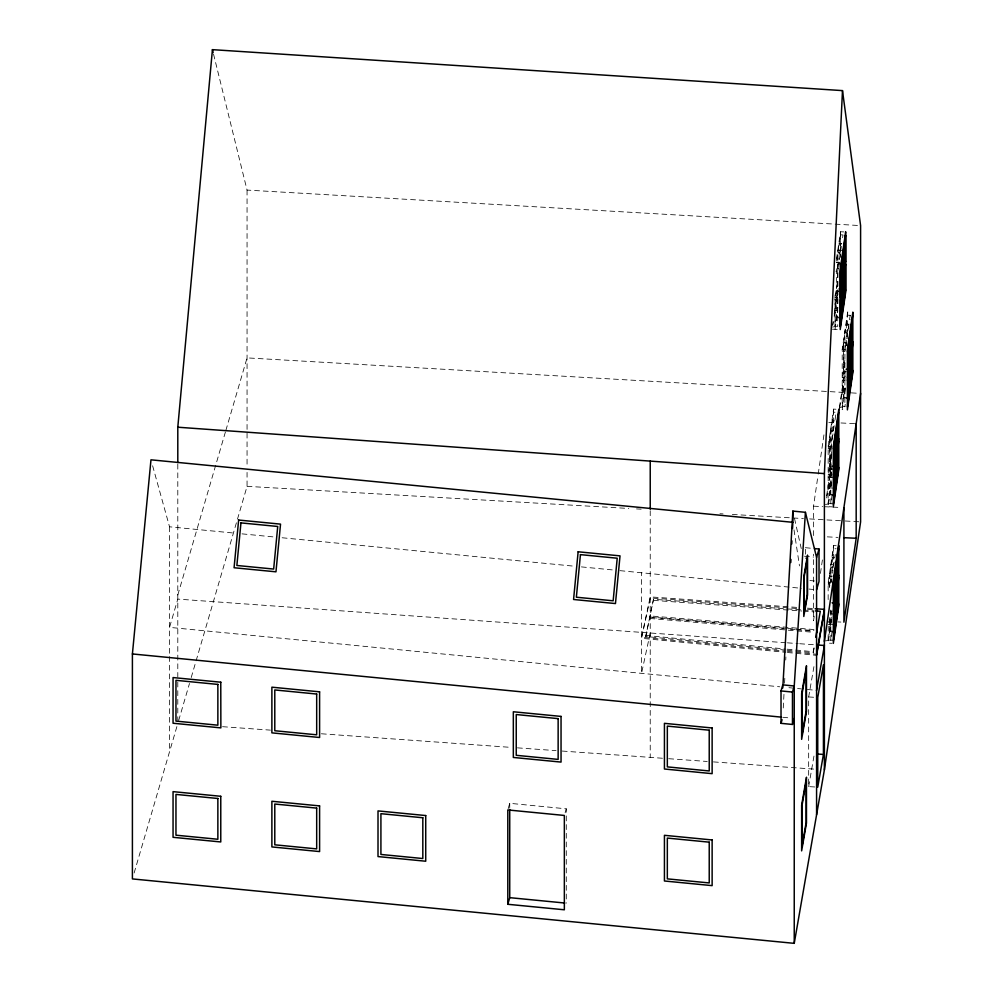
<?xml version="1.0" encoding="UTF-8"?>
<svg xmlns="http://www.w3.org/2000/svg" width="993" height="993" viewBox="0 0 993 993"><rect width="100%" height="100%" fill="white"/><g stroke="black" fill="none" stroke-linecap="round" stroke-linejoin="round"><path stroke-width="0.74" stroke-dasharray="4.96 3.72" d="M783.266 707.984L784.06 692.518M784.544 683.234L784.867 677.04M785.748 660.022L785.897 656.932M836.503 259.036L840.488 231.754L844.385 231.94M836.64 260.65L837.695 253.488L840.289 253.612L840.289 259.794M832.295 327.032L835.039 326.722L837.831 307.557L837.831 252.507L840.413 234.832L843.007 234.956L842.176 240.678M836.441 262.078L839.035 262.214L837.707 271.3L835.113 271.163M839.445 259.347L840.289 253.612M840.637 251.204L841.481 245.47M841.654 250.608L837.769 250.422L837.707 326.349L835.113 326.225L835.113 297.404L837.695 279.728M837.695 282.31L835.113 299.985L837.707 300.109M832.506 325.592L833.127 321.285M834.182 314.098L837.744 289.695M832.916 324.86L833.338 321.98M834.182 316.246L837.744 291.83M835.039 329.304L837.769 310.635L835.014 310.499M813.528 535.587L813.528 506.182L817.984 475.647M818.207 474.12L824.227 432.911M825.406 504.394L828.15 504.084L828.15 446.453L833.599 409.116L836.205 409.24M839.457 409.501L839.457 407.366L842.201 407.056L842.201 349.424L847.65 312.087L850.256 312.224M830.955 484.932L830.955 429.87L833.537 412.194L836.131 412.318L834.803 421.404L832.208 421.28M845.291 348.766L844.869 351.634L842.275 351.51L844.857 333.834L847.451 333.958L847.451 337.037M845.502 347.339L847.451 333.958M846.334 345.365L846.334 323.755L848.928 323.879L847.6 332.965L845.006 332.841L847.588 315.166L850.182 315.29L850.182 319.92M849.549 319.585L850.182 315.29M830.818 448.662L831.65 442.928M832.978 433.842L832.146 439.576L829.552 439.452L829.552 465.692M834.17 425.699L833.549 429.994L830.955 429.87M844.857 360.074L842.275 377.75L844.869 377.874L845.291 375.006M830.806 457.09L828.224 474.778L830.818 474.902L831.65 469.168M830.955 456.11L831.575 451.815M830.806 459.672L828.224 477.348L833.412 477.608M830.955 458.692L831.575 454.384M844.857 362.644L842.275 380.319L844.869 380.456L845.291 377.588M839.457 407.366L844.906 370.029M826.66 495.78L830.856 467.058M826.66 497.915L830.856 469.192L833.599 469.329M839.668 408.061L844.906 372.176M830.818 477.472L831.65 471.749M842.201 407.056L845.006 387.903M828.15 504.084L831.575 480.624M845.353 388.102L842.201 409.637L844.795 409.761M831.712 482.25L828.15 506.666L832.047 506.852M814.198 616.156L813.528 620.737L813.528 554.168M820.441 573.42L822.887 556.639M832.072 495.122L830.818 503.712L830.88 427.784L833.475 427.909M842.275 406.559L844.869 406.696L845.291 403.828M828.15 599.598L828.15 582.916L833.599 545.591L836.205 545.716M830.955 581.774L830.955 566.333L833.537 548.657L836.131 548.781M831.24 582.258L831.65 579.403M832.568 573.172L832.978 570.317M834.17 562.162L833.549 566.457L830.955 566.333M834.877 557.371L835.287 554.516M831.24 611.08L830.818 613.947L833.412 614.071M825.406 640.857L828.15 640.547L831.575 617.1M831.712 618.726L828.15 643.129L832.047 643.315M832.072 631.598L830.818 640.187L830.806 610.037M787.114 650.266L813.242 652.811L814.248 645.946M813.242 652.811L814.248 647.026M814.719 786.965L808.662 786.605L808.662 696.962L814.347 664.243M808.662 786.605L814.347 753.886M785.587 650.117L645.723 636.501L653.506 599.3L801.748 609.938M645.723 636.501L653.506 599.3M650.229 633L641.552 673.341L641.552 572.75M177.797 595.018L225.411 431.992M225.845 430.503L247.058 357.89L845.142 392.52M134.129 872.996L176.928 726.454M178.666 720.521L189.489 683.469M191.215 677.536L247.058 486.347L247.058 472.42M508.193 808.612L509.732 803.312L566.283 808.823L566.283 903.171M565.129 812.795L566.283 808.823M835.014 308.364L837.769 308.053M842.188 388.697L844.931 388.387M828.137 485.726L830.88 485.416M828.137 622.189L830.88 621.891M841.754 243.546L839.159 243.422L839.085 259.347M839.085 243.918L841.692 244.042M837.831 252.507L840.426 252.632M836.367 262.574L838.961 262.698L838.961 268.88M839.035 291.023L836.441 290.899L836.367 317.636M836.367 291.396L838.961 291.52M835.113 297.404L837.707 297.54M836.441 317.139L839.035 317.263M846.259 324.252L848.854 324.376M832.295 329.167L837.633 329.428M847.525 330.88L844.931 330.756L844.869 406.696M846.123 343.044L843.529 342.92L843.529 369.16M842.201 349.424L844.795 349.548M846.197 371.37L843.603 371.233L843.603 397.473L846.197 397.61M846.123 371.854L843.529 371.73L843.529 397.97M842.188 390.832L844.931 390.969M834.877 420.908L832.271 420.784L832.208 439.8M828.832 422.385L833.388 422.596M840.984 422.968L854.663 423.639M833.4 430.987L830.806 430.85L828.224 448.538L833.412 448.786M832.072 440.073L829.478 439.936L829.478 466.176M828.15 446.453L832.047 446.639M832.146 468.386L829.552 468.262L829.552 494.502L832.146 494.626M832.072 468.882L829.478 468.758L829.478 494.998M828.137 487.861L834.765 488.184M828.224 503.588L833.412 503.848M813.528 506.182L822.638 506.616M824.165 506.691L840.872 507.51M827.306 536.865L837.943 537.387M832.208 557.743L834.803 557.867M833.475 564.384L830.88 564.247L830.806 582.754M833.4 567.45L830.806 567.326L828.224 585.001L830.818 585.125M832.146 576.039L829.552 575.915L829.552 589.805M832.072 576.536L829.478 576.412L829.478 590.301M828.15 582.916L830.744 583.04M828.721 621.481L831.762 621.63M837.844 621.916L840.872 622.065M828.137 624.336L834.765 624.659M832.146 631.101L829.552 630.977L829.552 618.627M828.224 640.063L833.412 640.311M213.532 54.131L247.058 190.085L859.057 225.523M851.324 392.88L859.057 393.327M247.058 486.347L628.78 508.453M636.513 508.912L641.143 509.173M719.962 513.741L723.053 513.915M732.325 514.461L803.424 518.569M809.605 518.929L843.603 520.903M845.142 520.99L860.596 521.884M808.662 696.962L814.719 697.322M796.647 607.381L650.229 596.88L641.552 637.221L785.873 651.271M807.433 608.15L813.59 608.597M796.647 608.461L650.229 597.96L641.552 638.3L785.873 652.351M807.433 609.23L813.59 609.677M803.287 610.05L814.099 610.819M653.506 600.38L801.748 611.018M803.287 611.117L814.099 611.899M785.86 642.732L177.797 599.102L169.542 627.377L779.741 686.796M787.399 642.831L798.186 643.613M799.725 643.725L813.59 644.718M222.569 726.69L270.431 730.128M321.384 733.777L511.283 747.406M517.452 747.853L556.055 750.621M562.237 751.056L662.567 758.255M668.723 758.702L707.252 761.47M713.421 761.904L813.59 769.091M813.987 629.55L649.931 615.908L649.931 616.988L813.987 630.617M795.294 629.686L649.608 617.361L649.608 618.44L795.294 630.766M796.82 629.81L813.689 631.238M796.82 630.89L813.689 632.318M805.373 547.689L811.442 548.285M804.442 556.217L813.552 557.098M809.928 580.533L814.483 580.979M152.624 465.779L169.542 526.799L235.862 533.253M242.031 533.862L274.428 537.014M282.149 537.759L575.22 566.295M581.389 566.891L613.786 570.044M619.955 570.652L801.388 588.315M808.997 589.06L813.552 589.494M645.723 635.421L785.587 649.037M787.114 649.186L813.242 651.731M787.412 651.42L816.581 654.263M787.412 652.5L816.581 655.343M788.951 687.69L801.227 688.881M807.371 689.477L816.581 690.383M782.782 717.269L791.384 718.113M794.537 518.594L801.252 548.57M794.003 529.84L799.489 565.911M848.928 323.879L848.854 329.006M847.65 312.087L847.588 338.315M846.197 345.638L846.197 342.548L843.603 342.424L843.603 368.664M840.488 231.754L840.488 251.477M840.413 234.832L840.413 250.261M839.035 262.214L839.035 268.383M836.367 268.755L836.367 288.814M835.039 294.871L835.039 326.722M833.599 409.116L833.537 430.714M833.599 545.591L833.537 565.638M832.271 557.247L832.271 574.227M830.955 610.583L830.955 621.395M829.478 617.572L829.478 631.461M828.224 626.173L828.15 640.547M805.373 549.228L805.373 558.488M650.229 510.737L650.229 757.374M509.732 803.312L509.732 807.954M247.058 190.085L247.058 466.226M177.797 464.153L177.797 677.052M177.797 682.017L177.797 720.409M169.542 526.799L169.542 655.02M169.542 656.559L169.542 751.763"/><path stroke-width="1.49" d="M792.538 528.512L792.861 522.318L150.973 459.821L132.404 653.953L132.404 878.917L794.239 943.35L824.389 769.86L824.389 473.599L842.486 90.611L212.428 49.65L177.797 427.213L177.797 462.614M790.776 562.547L790.937 559.456M791.744 543.978L791.893 540.887M816.581 814.756L816.581 557.396L805.41 512.314L792.861 511.097L782.782 687.963M805.41 512.314L794.239 685.989L794.239 943.35M841.555 262.835L840.301 271.424L840.301 297.664L841.555 289.075L841.63 262.338L842.883 253.749L842.883 279.989L841.63 288.578M844.286 244.166L843.032 252.756L843.032 278.996L844.286 270.406L844.36 243.67L845.614 235.08L845.614 261.32L844.36 269.91M841.555 291.644L840.301 300.246L840.301 326.486L841.555 317.884L841.63 291.16L842.883 282.558L842.883 308.798L841.63 317.4M844.286 272.988L843.032 281.578L843.032 307.818L844.286 299.228L844.36 272.492L845.614 263.902L845.614 290.142L844.36 298.732M833.412 448.786L834.666 440.197M837.397 421.529L836.143 430.118L836.143 456.358L837.397 447.769L837.471 421.032L838.725 412.443M847.463 351.758L848.717 343.168L848.717 369.408L847.463 377.998M851.448 324.5L850.194 333.089L850.194 359.329L851.448 350.74L851.522 324.003L852.776 315.414M851.522 350.244L852.776 341.654M833.412 475.026L834.666 466.437L834.741 439.7L835.994 431.111L835.994 457.351L834.741 465.94M837.471 447.272L838.725 438.683L836.131 438.558M833.412 477.608L834.666 469.006M837.397 450.35L836.143 458.94L836.143 485.18L837.397 476.59L837.471 449.854L838.725 441.264M847.463 380.58L848.717 371.99L848.717 398.23L847.463 406.82M851.448 353.322L850.194 361.911L850.194 388.151L851.448 379.562L851.522 352.825L852.776 344.236M851.522 379.065L852.776 370.476M833.412 503.848L834.666 495.246L834.741 468.522L835.994 459.92L835.994 486.16L834.741 494.762M837.471 476.094L838.725 467.504L836.131 467.38M824.389 641.404L860.596 393.414M833.412 585.249L834.666 576.66M837.397 557.992L836.143 566.593L836.143 592.833L837.397 584.232L837.471 557.507L838.725 548.906M833.412 611.489L834.666 602.9L834.741 576.163L835.994 567.574L835.994 593.814L834.741 602.403M837.471 583.747L838.725 575.146L836.131 575.021M833.412 614.071L834.666 605.482M837.397 586.813L836.143 595.403L836.143 621.643L837.397 613.053L837.471 586.317L838.725 577.727M833.412 640.311L834.666 631.722L834.741 604.985L835.994 596.396L835.994 622.636L834.741 631.225M837.471 612.557L838.725 603.967L836.131 603.843M856.177 423.713L856.177 538.268L843.913 622.214L843.913 507.659M824.389 769.86L860.596 521.884L860.596 225.61L842.486 90.611M815.762 637.283L820.28 611.266L815.638 610.931M816.581 654.263L824.389 609.367L815.141 608.709M816.581 655.343L824.389 610.447M816.581 690.383L824.389 645.487L818.22 645.053M823.433 754.407L817.748 787.139L817.748 697.496L823.433 664.764L823.433 754.407L817.376 754.059M507.808 904.288L507.808 809.94L564.347 815.452L564.347 909.787L507.808 904.288L509.732 897.66L509.732 809.506M816.581 557.396L819.026 549.017L814.483 548.57M781.019 690.942L782.782 684.872L794.239 685.989L792.464 692.059L792.464 724.456L781.019 723.338L781.019 690.942L792.464 692.059M816.581 589.792L819.026 581.414L819.026 549.017M781.019 723.338L782.074 719.702M792.464 724.456L794.239 718.386M843.007 261.196L845.614 261.32M838.961 288.938L841.555 289.075M843.007 290.006L845.614 290.142M838.961 317.76L841.555 317.884M846.123 369.284L848.717 369.408M846.123 398.094L848.717 398.23M832.072 466.313L834.666 466.437M832.072 495.122L834.666 495.246M844.025 537.685L856.177 538.268M832.072 602.776L834.666 602.9M832.072 631.598L834.666 631.722M177.797 427.213L824.389 473.599M132.404 653.953L781.243 717.12M220.868 682.216L173.055 677.561L173.055 723.239L220.868 727.881L220.769 682.203M509.732 897.66L564.756 903.022M212.428 49.65L213.16 52.641M816.755 631.498L816.755 632.578M792.861 511.097L792.861 522.318M650.229 461.1L650.229 509.186M238.643 520.047L234.075 567.748L275.967 571.819L280.535 524.13L238.643 520.047M240.951 522.889L236.868 565.476L273.658 569.063L277.73 526.476L240.951 522.889M578.137 551.785L573.569 599.487L615.461 603.558L620.029 555.869L578.137 551.785M580.446 554.628L576.362 597.215L613.153 600.802L617.224 558.215L580.446 554.628M845.676 232.002L840.227 269.339L840.227 329.552L845.676 292.215L845.676 232.002M852.85 312.348L847.389 349.673L847.389 409.886L852.85 372.561L852.85 312.348M838.8 409.377L833.338 446.701L833.338 506.914L838.8 469.59L838.8 409.377M850.045 334.082L848.792 342.672L848.792 368.912L850.045 360.322L850.045 334.082M850.045 362.904L848.792 371.494L848.792 397.734L850.045 389.144L850.045 362.904M838.8 545.84L833.338 583.164L833.338 643.39L838.8 606.053L838.8 545.84M807.52 555.335L803.796 576.734L803.796 616.467L807.52 595.068L807.52 555.335M807.297 558.798L804.032 577.603L804.032 613.078L807.297 594.273L807.297 558.798M806.465 665.893L801.636 693.685L801.636 739.351L806.465 711.559L806.465 665.893M806.167 670.076L801.934 694.479L801.934 735.254L806.167 710.851L806.167 670.076M806.465 777.407L801.636 805.199L801.636 850.877L806.465 823.073L806.465 777.407M806.167 781.59L801.934 805.993L801.934 846.768L806.167 822.365L806.167 781.59M712.13 727.981L664.429 723.338L664.429 769.004L712.13 773.659L712.13 727.981M319.597 691.836L271.883 687.181L271.883 732.859L319.597 737.501L319.597 691.836M709.225 730.19L667.333 726.106L667.333 766.881L709.225 770.965L709.225 730.19M561.045 716.412L513.331 711.77L513.331 757.448L561.045 762.09L561.045 716.412M217.864 684.413L175.96 680.329L175.96 721.104L217.864 725.188L217.864 684.413M316.68 694.033L274.788 689.949L274.788 730.736L316.68 734.808L316.68 694.033M558.14 718.622L516.236 714.538L516.236 755.313L558.14 759.397L558.14 718.622M712.13 839.966L664.429 835.312L664.429 880.99L712.13 885.632L712.13 839.966M709.225 842.163L667.333 838.08L667.333 878.867L709.225 882.938L709.225 842.163M425.724 815.551L378.01 810.909L378.01 856.574L425.724 861.229L425.724 815.551M220.769 796.287L173.055 791.644L173.055 837.31L220.769 841.952L220.769 796.287M319.597 805.906L271.883 801.264L271.883 846.93L319.597 851.572L319.597 805.906M422.819 817.76L380.915 813.677L380.915 854.452L422.819 858.535L422.819 817.76M217.864 798.484L175.96 794.412L175.96 835.187L217.864 839.259L217.864 798.484M316.68 808.103L274.788 804.032L274.788 844.807L316.68 848.891L316.68 808.103"/></g></svg>
